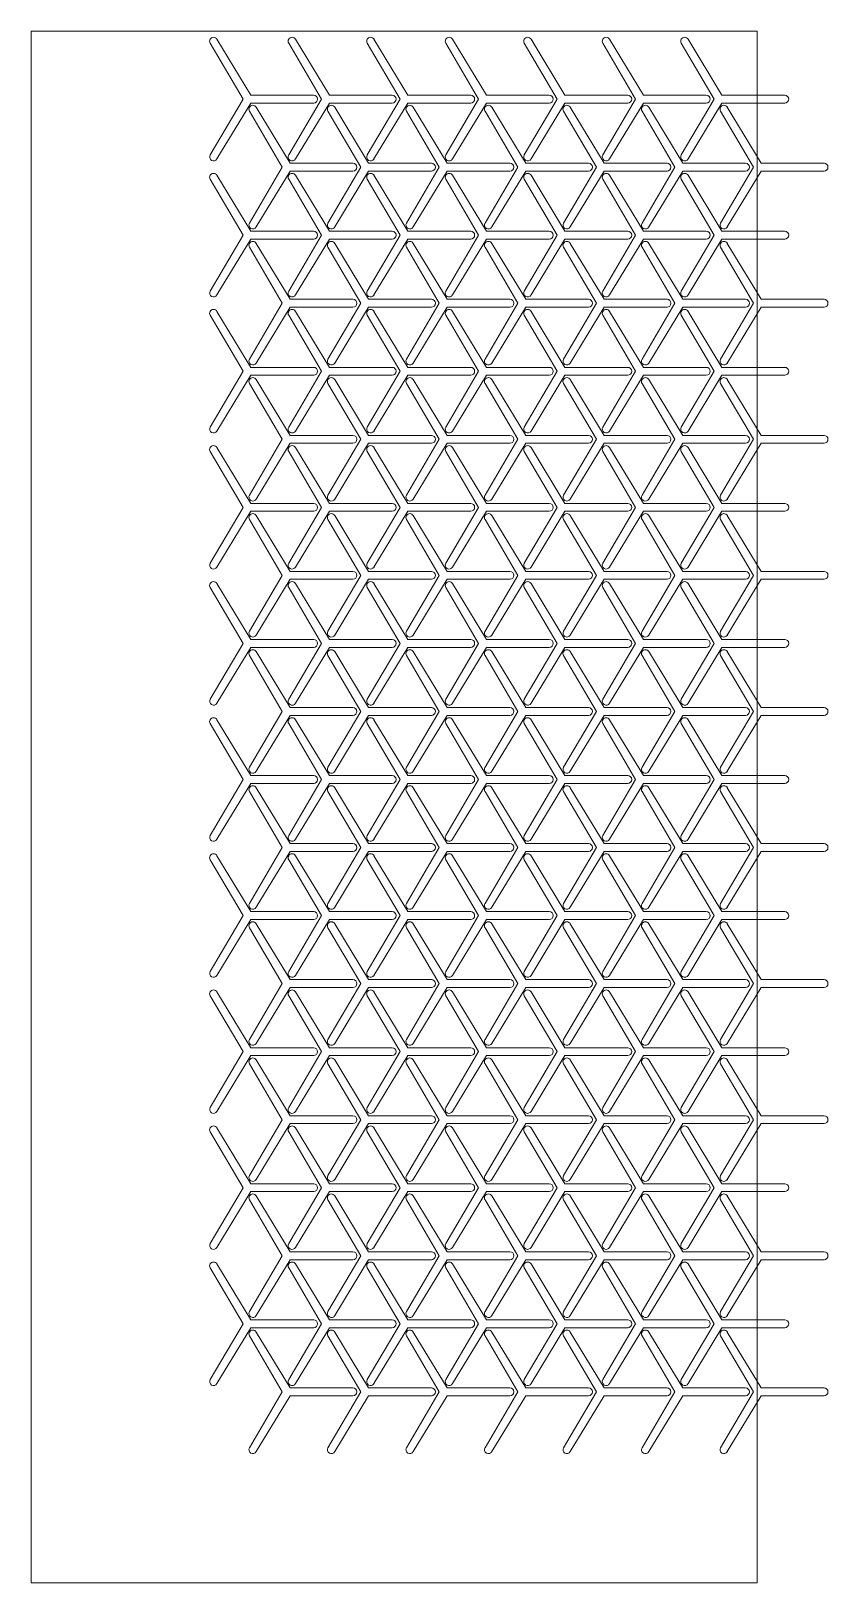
# Model space of a CAD drawing. Header units: metres. Extents: x -10 to 92, y -10 to 188.
import ezdxf

# ---------------------------------------------------------------- set-up
doc = ezdxf.new("R2010")
doc.units = ezdxf.units.M
doc.layers.add('TOP', color=1, linetype='Continuous', lineweight=0)

msp = doc.modelspace()

# ---------------------------------------------------------------- linework, layer by layer
at = {"layer": 'TOP'}
for p, q in [((12.82, 185.99), (17, 178.87)), ((18, 179.37), (13.68, 186.49)), ((22.82, 185.99), (27, 178.87)), ((28, 179.37), (23.68, 186.49)), ((32.82, 185.99), (37, 178.87)), ((38, 179.37), (33.68, 186.49)), ((42.82, 185.99), (47, 178.87)), ((48, 179.37), (43.68, 186.49)), ((52.82, 185.99), (57, 178.87)), ((58, 179.37), (53.68, 186.49)), ((62.82, 185.99), (67, 178.87)), ((68, 179.37), (63.68, 186.49)), ((72.82, 185.99), (77, 178.87)), ((78, 179.37), (73.68, 186.49)), ((17, 178.87), (12.82, 171.76)), ((13.68, 171.26), (18, 178.37)), ((26, 179.37), (18, 179.37)), ((18, 178.37), (26, 178.37)), ((23, 170.71), (18.68, 177.83)), ((27, 178.87), (22.82, 171.76)), ((23.68, 171.26), (28, 178.37)), ((36, 179.37), (28, 179.37)), ((28, 178.37), (36, 178.37)), ((33, 170.71), (28.68, 177.83)), ((37, 178.87), (32.82, 171.76)), ((33.68, 171.26), (38, 178.37)), ((46, 179.37), (38, 179.37)), ((38, 178.37), (46, 178.37)), ((43, 170.71), (38.68, 177.83)), ((47, 178.87), (42.82, 171.76)), ((43.68, 171.26), (48, 178.37)), ((56, 179.37), (48, 179.37)), ((48, 178.37), (56, 178.37)), ((53, 170.71), (48.68, 177.83)), ((57, 178.87), (52.82, 171.76)), ((53.68, 171.26), (58, 178.37)), ((66, 179.37), (58, 179.37)), ((58, 178.37), (66, 178.37)), ((63, 170.71), (58.68, 177.83)), ((67, 178.87), (62.82, 171.76)), ((63.68, 171.26), (68, 178.37)), ((76, 179.37), (68, 179.37)), ((68, 178.37), (76, 178.37)), ((73, 170.71), (68.68, 177.83)), ((77, 178.87), (72.82, 171.76)), ((73.68, 171.26), (78, 178.37)), ((86, 179.37), (78, 179.37)), ((78, 178.37), (86, 178.37)), ((83, 170.71), (78.68, 177.83)), ((17.82, 177.33), (22, 170.21)), ((27.82, 177.33), (32, 170.21)), ((37.82, 177.33), (42, 170.21)), ((47.82, 177.33), (52, 170.21)), ((57.82, 177.33), (62, 170.21)), ((67.82, 177.33), (72, 170.21)), ((77.82, 177.33), (82, 170.21)), ((22, 170.21), (17.82, 163.1)), ((31, 170.71), (23, 170.71)), ((32, 170.21), (27.82, 163.1)), ((41, 170.71), (33, 170.71)), ((42, 170.21), (37.82, 163.1)), ((51, 170.71), (43, 170.71)), ((52, 170.21), (47.82, 163.1)), ((61, 170.71), (53, 170.71)), ((62, 170.21), (57.82, 163.1)), ((71, 170.71), (63, 170.71)), ((72, 170.21), (67.82, 163.1)), ((81, 170.71), (73, 170.71)), ((82, 170.21), (77.82, 163.1)), ((91, 170.71), (83, 170.71)), ((12.82, 168.67), (17, 161.55)), ((18, 162.05), (13.68, 169.17)), ((18.68, 162.6), (23, 169.71)), ((22.82, 168.67), (27, 161.55)), ((23, 169.71), (31, 169.71)), ((28, 162.05), (23.68, 169.17)), ((28.68, 162.6), (33, 169.71)), ((32.82, 168.67), (37, 161.55)), ((33, 169.71), (41, 169.71)), ((38, 162.05), (33.68, 169.17)), ((38.68, 162.6), (43, 169.71)), ((42.82, 168.67), (47, 161.55)), ((43, 169.71), (51, 169.71)), ((48, 162.05), (43.68, 169.17)), ((48.68, 162.6), (53, 169.71)), ((52.82, 168.67), (57, 161.55)), ((53, 169.71), (61, 169.71)), ((58, 162.05), (53.68, 169.17)), ((58.68, 162.6), (63, 169.71)), ((62.82, 168.67), (67, 161.55)), ((63, 169.71), (71, 169.71)), ((68, 162.05), (63.68, 169.17)), ((68.68, 162.6), (73, 169.71)), ((72.82, 168.67), (77, 161.55)), ((73, 169.71), (81, 169.71)), ((78, 162.05), (73.68, 169.17)), ((78.68, 162.6), (83, 169.71)), ((83, 169.71), (91, 169.71)), ((26, 162.05), (18, 162.05)), ((36, 162.05), (28, 162.05)), ((46, 162.05), (38, 162.05)), ((56, 162.05), (48, 162.05)), ((66, 162.05), (58, 162.05)), ((76, 162.05), (68, 162.05)), ((86, 162.05), (78, 162.05)), ((17, 161.55), (12.82, 154.44)), ((13.68, 153.94), (18, 161.05)), ((17.82, 160.01), (22, 152.89)), ((18, 161.05), (26, 161.05)), ((23, 153.39), (18.68, 160.51)), ((27, 161.55), (22.82, 154.44)), ((23.68, 153.94), (28, 161.05)), ((27.82, 160.01), (32, 152.89)), ((28, 161.05), (36, 161.05)), ((33, 153.39), (28.68, 160.51)), ((37, 161.55), (32.82, 154.44)), ((33.68, 153.94), (38, 161.05)), ((37.82, 160.01), (42, 152.89)), ((38, 161.05), (46, 161.05)), ((43, 153.39), (38.68, 160.51)), ((47, 161.55), (42.82, 154.44)), ((43.68, 153.94), (48, 161.05)), ((47.82, 160.01), (52, 152.89)), ((48, 161.05), (56, 161.05)), ((53, 153.39), (48.68, 160.51)), ((57, 161.55), (52.82, 154.44)), ((53.68, 153.94), (58, 161.05)), ((57.82, 160.01), (62, 152.89)), ((58, 161.05), (66, 161.05)), ((63, 153.39), (58.68, 160.51)), ((67, 161.55), (62.82, 154.44)), ((63.68, 153.94), (68, 161.05)), ((67.82, 160.01), (72, 152.89)), ((68, 161.05), (76, 161.05)), ((73, 153.39), (68.68, 160.51)), ((77, 161.55), (72.82, 154.44)), ((73.68, 153.94), (78, 161.05)), ((77.82, 160.01), (82, 152.89)), ((78, 161.05), (86, 161.05)), ((83, 153.39), (78.68, 160.51)), ((22, 152.89), (17.82, 145.78)), ((18.68, 145.28), (23, 152.39)), ((31, 153.39), (23, 153.39)), ((23, 152.39), (31, 152.39)), ((32, 152.89), (27.82, 145.78)), ((28.68, 145.28), (33, 152.39)), ((41, 153.39), (33, 153.39)), ((33, 152.39), (41, 152.39)), ((42, 152.89), (37.82, 145.78)), ((38.68, 145.28), (43, 152.39)), ((51, 153.39), (43, 153.39)), ((43, 152.39), (51, 152.39)), ((52, 152.89), (47.82, 145.78)), ((48.68, 145.28), (53, 152.39)), ((61, 153.39), (53, 153.39)), ((53, 152.39), (61, 152.39)), ((62, 152.89), (57.82, 145.78)), ((58.68, 145.28), (63, 152.39)), ((71, 153.39), (63, 153.39)), ((63, 152.39), (71, 152.39)), ((72, 152.89), (67.82, 145.78)), ((68.68, 145.28), (73, 152.39)), ((81, 153.39), (73, 153.39)), ((73, 152.39), (81, 152.39)), ((82, 152.89), (77.82, 145.78)), ((78.68, 145.28), (83, 152.39)), ((91, 153.39), (83, 153.39)), ((83, 152.39), (91, 152.39)), ((12.82, 151.35), (17, 144.23)), ((18, 144.73), (13.68, 151.85)), ((22.82, 151.35), (27, 144.23)), ((28, 144.73), (23.68, 151.85)), ((32.82, 151.35), (37, 144.23)), ((38, 144.73), (33.68, 151.85)), ((42.82, 151.35), (47, 144.23)), ((48, 144.73), (43.68, 151.85)), ((52.82, 151.35), (57, 144.23)), ((58, 144.73), (53.68, 151.85)), ((62.82, 151.35), (67, 144.23)), ((68, 144.73), (63.68, 151.85)), ((72.82, 151.35), (77, 144.23)), ((78, 144.73), (73.68, 151.85)), ((17, 144.23), (12.82, 137.12)), ((26, 144.73), (18, 144.73)), ((27, 144.23), (22.82, 137.12)), ((36, 144.73), (28, 144.73)), ((37, 144.23), (32.82, 137.12)), ((46, 144.73), (38, 144.73)), ((47, 144.23), (42.82, 137.12)), ((56, 144.73), (48, 144.73)), ((57, 144.23), (52.82, 137.12)), ((66, 144.73), (58, 144.73)), ((67, 144.23), (62.82, 137.12)), ((76, 144.73), (68, 144.73)), ((77, 144.23), (72.82, 137.12)), ((86, 144.73), (78, 144.73)), ((13.68, 136.62), (18, 143.73)), ((17.82, 142.68), (22, 135.57)), ((18, 143.73), (26, 143.73)), ((23, 136.07), (18.68, 143.18)), ((23.68, 136.62), (28, 143.73)), ((27.82, 142.68), (32, 135.57)), ((28, 143.73), (36, 143.73)), ((33, 136.07), (28.68, 143.18)), ((33.68, 136.62), (38, 143.73)), ((37.82, 142.68), (42, 135.57)), ((38, 143.73), (46, 143.73)), ((43, 136.07), (38.68, 143.18)), ((43.68, 136.62), (48, 143.73)), ((47.82, 142.68), (52, 135.57)), ((48, 143.73), (56, 143.73)), ((53, 136.07), (48.68, 143.18)), ((53.68, 136.62), (58, 143.73)), ((57.82, 142.68), (62, 135.57)), ((58, 143.73), (66, 143.73)), ((63, 136.07), (58.68, 143.18)), ((63.68, 136.62), (68, 143.73)), ((67.82, 142.68), (72, 135.57)), ((68, 143.73), (76, 143.73)), ((73, 136.07), (68.68, 143.18)), ((73.68, 136.62), (78, 143.73)), ((77.82, 142.68), (82, 135.57)), ((78, 143.73), (86, 143.73)), ((83, 136.07), (78.68, 143.18)), ((18, 127.41), (13.68, 134.52)), ((22, 135.57), (17.82, 128.46)), ((18.68, 127.96), (23, 135.07)), ((31, 136.07), (23, 136.07)), ((23, 135.07), (31, 135.07)), ((28, 127.41), (23.68, 134.52)), ((32, 135.57), (27.82, 128.46)), ((28.68, 127.96), (33, 135.07)), ((41, 136.07), (33, 136.07)), ((33, 135.07), (41, 135.07)), ((38, 127.41), (33.68, 134.52)), ((42, 135.57), (37.82, 128.46)), ((38.68, 127.96), (43, 135.07)), ((51, 136.07), (43, 136.07)), ((43, 135.07), (51, 135.07)), ((48, 127.41), (43.68, 134.52)), ((52, 135.57), (47.82, 128.46)), ((48.68, 127.96), (53, 135.07)), ((61, 136.07), (53, 136.07)), ((53, 135.07), (61, 135.07)), ((58, 127.41), (53.68, 134.52)), ((62, 135.57), (57.82, 128.46)), ((58.68, 127.96), (63, 135.07)), ((71, 136.07), (63, 136.07)), ((63, 135.07), (71, 135.07)), ((68, 127.41), (63.68, 134.52)), ((72, 135.57), (67.82, 128.46)), ((68.68, 127.96), (73, 135.07)), ((81, 136.07), (73, 136.07)), ((73, 135.07), (81, 135.07)), ((78, 127.41), (73.68, 134.52)), ((82, 135.57), (77.82, 128.46)), ((78.68, 127.96), (83, 135.07)), ((91, 136.07), (83, 136.07)), ((83, 135.07), (91, 135.07)), ((12.82, 134.02), (17, 126.91)), ((22.82, 134.02), (27, 126.91)), ((32.82, 134.02), (37, 126.91)), ((42.82, 134.02), (47, 126.91)), ((52.82, 134.02), (57, 126.91)), ((62.82, 134.02), (67, 126.91)), ((72.82, 134.02), (77, 126.91)), ((17, 126.91), (12.82, 119.8)), ((26, 127.41), (18, 127.41)), ((27, 126.91), (22.82, 119.8)), ((36, 127.41), (28, 127.41)), ((37, 126.91), (32.82, 119.8)), ((46, 127.41), (38, 127.41)), ((47, 126.91), (42.82, 119.8)), ((56, 127.41), (48, 127.41)), ((57, 126.91), (52.82, 119.8)), ((66, 127.41), (58, 127.41)), ((67, 126.91), (62.82, 119.8)), ((76, 127.41), (68, 127.41)), ((77, 126.91), (72.82, 119.8)), ((86, 127.41), (78, 127.41)), ((13.68, 119.3), (18, 126.41)), ((17.82, 125.36), (22, 118.25)), ((18, 126.41), (26, 126.41)), ((23, 118.75), (18.68, 125.86)), ((23.68, 119.3), (28, 126.41)), ((27.82, 125.36), (32, 118.25)), ((28, 126.41), (36, 126.41)), ((33, 118.75), (28.68, 125.86)), ((33.68, 119.3), (38, 126.41)), ((37.82, 125.36), (42, 118.25)), ((38, 126.41), (46, 126.41)), ((43, 118.75), (38.68, 125.86)), ((43.68, 119.3), (48, 126.41)), ((47.82, 125.36), (52, 118.25)), ((48, 126.41), (56, 126.41)), ((53, 118.75), (48.68, 125.86)), ((53.68, 119.3), (58, 126.41)), ((57.82, 125.36), (62, 118.25)), ((58, 126.41), (66, 126.41)), ((63, 118.75), (58.68, 125.86)), ((63.68, 119.3), (68, 126.41)), ((67.82, 125.36), (72, 118.25)), ((68, 126.41), (76, 126.41)), ((73, 118.75), (68.68, 125.86)), ((73.68, 119.3), (78, 126.41)), ((77.82, 125.36), (82, 118.25)), ((78, 126.41), (86, 126.41)), ((83, 118.75), (78.68, 125.86)), ((31, 118.75), (23, 118.75)), ((41, 118.75), (33, 118.75)), ((51, 118.75), (43, 118.75)), ((61, 118.75), (53, 118.75)), ((71, 118.75), (63, 118.75)), ((81, 118.75), (73, 118.75)), ((91, 118.75), (83, 118.75)), ((12.82, 116.7), (17, 109.59)), ((18, 110.09), (13.68, 117.2)), ((22, 118.25), (17.82, 111.14)), ((18.68, 110.64), (23, 117.75)), ((22.82, 116.7), (27, 109.59)), ((23, 117.75), (31, 117.75)), ((28, 110.09), (23.68, 117.2)), ((32, 118.25), (27.82, 111.14)), ((28.68, 110.64), (33, 117.75)), ((32.82, 116.7), (37, 109.59)), ((33, 117.75), (41, 117.75)), ((38, 110.09), (33.68, 117.2)), ((42, 118.25), (37.82, 111.14)), ((38.68, 110.64), (43, 117.75)), ((42.82, 116.7), (47, 109.59)), ((43, 117.75), (51, 117.75)), ((48, 110.09), (43.68, 117.2)), ((52, 118.25), (47.82, 111.14)), ((48.68, 110.64), (53, 117.75)), ((52.82, 116.7), (57, 109.59)), ((53, 117.75), (61, 117.75)), ((58, 110.09), (53.68, 117.2)), ((62, 118.25), (57.82, 111.14)), ((58.68, 110.64), (63, 117.75)), ((62.82, 116.7), (67, 109.59)), ((63, 117.75), (71, 117.75)), ((68, 110.09), (63.68, 117.2)), ((72, 118.25), (67.82, 111.14)), ((68.68, 110.64), (73, 117.75)), ((72.82, 116.7), (77, 109.59)), ((73, 117.75), (81, 117.75)), ((78, 110.09), (73.68, 117.2)), ((82, 118.25), (77.82, 111.14)), ((78.68, 110.64), (83, 117.75)), ((83, 117.75), (91, 117.75)), ((17, 109.59), (12.82, 102.48)), ((13.68, 101.98), (18, 109.09)), ((26, 110.09), (18, 110.09)), ((18, 109.09), (26, 109.09)), ((27, 109.59), (22.82, 102.48)), ((23.68, 101.98), (28, 109.09)), ((36, 110.09), (28, 110.09)), ((28, 109.09), (36, 109.09)), ((37, 109.59), (32.82, 102.48)), ((33.68, 101.98), (38, 109.09)), ((46, 110.09), (38, 110.09)), ((38, 109.09), (46, 109.09)), ((47, 109.59), (42.82, 102.48)), ((43.68, 101.98), (48, 109.09)), ((56, 110.09), (48, 110.09)), ((48, 109.09), (56, 109.09)), ((57, 109.59), (52.82, 102.48)), ((53.68, 101.98), (58, 109.09)), ((66, 110.09), (58, 110.09)), ((58, 109.09), (66, 109.09)), ((67, 109.59), (62.82, 102.48)), ((63.68, 101.98), (68, 109.09)), ((76, 110.09), (68, 110.09)), ((68, 109.09), (76, 109.09)), ((77, 109.59), (72.82, 102.48)), ((73.68, 101.98), (78, 109.09)), ((86, 110.09), (78, 110.09)), ((78, 109.09), (86, 109.09)), ((17.82, 108.04), (22, 100.93)), ((23, 101.43), (18.68, 108.54)), ((27.82, 108.04), (32, 100.93)), ((33, 101.43), (28.68, 108.54)), ((37.82, 108.04), (42, 100.93)), ((43, 101.43), (38.68, 108.54)), ((47.82, 108.04), (52, 100.93)), ((53, 101.43), (48.68, 108.54)), ((57.82, 108.04), (62, 100.93)), ((63, 101.43), (58.68, 108.54)), ((67.82, 108.04), (72, 100.93)), ((73, 101.43), (68.68, 108.54)), ((77.82, 108.04), (82, 100.93)), ((83, 101.43), (78.68, 108.54)), ((22, 100.93), (17.82, 93.82)), ((31, 101.43), (23, 101.43)), ((32, 100.93), (27.82, 93.82)), ((41, 101.43), (33, 101.43)), ((42, 100.93), (37.82, 93.82)), ((51, 101.43), (43, 101.43)), ((52, 100.93), (47.82, 93.82)), ((61, 101.43), (53, 101.43)), ((62, 100.93), (57.82, 93.82)), ((71, 101.43), (63, 101.43)), ((72, 100.93), (67.82, 93.82)), ((81, 101.43), (73, 101.43)), ((82, 100.93), (77.82, 93.82)), ((91, 101.43), (83, 101.43)), ((12.82, 99.38), (17, 92.27)), ((18, 92.77), (13.68, 99.88)), ((18.68, 93.32), (23, 100.43)), ((22.82, 99.38), (27, 92.27)), ((23, 100.43), (31, 100.43)), ((28, 92.77), (23.68, 99.88)), ((28.68, 93.32), (33, 100.43)), ((32.82, 99.38), (37, 92.27)), ((33, 100.43), (41, 100.43)), ((38, 92.77), (33.68, 99.88)), ((38.68, 93.32), (43, 100.43)), ((42.82, 99.38), (47, 92.27)), ((43, 100.43), (51, 100.43)), ((48, 92.77), (43.68, 99.88)), ((48.68, 93.32), (53, 100.43)), ((52.82, 99.38), (57, 92.27)), ((53, 100.43), (61, 100.43)), ((58, 92.77), (53.68, 99.88)), ((58.68, 93.32), (63, 100.43)), ((62.82, 99.38), (67, 92.27)), ((63, 100.43), (71, 100.43)), ((68, 92.77), (63.68, 99.88)), ((68.68, 93.32), (73, 100.43)), ((72.82, 99.38), (77, 92.27)), ((73, 100.43), (81, 100.43)), ((78, 92.77), (73.68, 99.88)), ((78.68, 93.32), (83, 100.43)), ((83, 100.43), (91, 100.43)), ((17, 92.27), (12.82, 85.16)), ((13.68, 84.66), (18, 91.77)), ((26, 92.77), (18, 92.77)), ((18, 91.77), (26, 91.77)), ((23, 84.11), (18.68, 91.22)), ((27, 92.27), (22.82, 85.16)), ((23.68, 84.66), (28, 91.77)), ((36, 92.77), (28, 92.77)), ((28, 91.77), (36, 91.77)), ((33, 84.11), (28.68, 91.22)), ((37, 92.27), (32.82, 85.16)), ((33.68, 84.66), (38, 91.77)), ((46, 92.77), (38, 92.77)), ((38, 91.77), (46, 91.77)), ((43, 84.11), (38.68, 91.22)), ((47, 92.27), (42.82, 85.16)), ((43.68, 84.66), (48, 91.77)), ((56, 92.77), (48, 92.77)), ((48, 91.77), (56, 91.77)), ((53, 84.11), (48.68, 91.22)), ((57, 92.27), (52.82, 85.16)), ((53.68, 84.66), (58, 91.77)), ((66, 92.77), (58, 92.77)), ((58, 91.77), (66, 91.77)), ((63, 84.11), (58.68, 91.22)), ((67, 92.27), (62.82, 85.16)), ((63.68, 84.66), (68, 91.77)), ((76, 92.77), (68, 92.77)), ((68, 91.77), (76, 91.77)), ((73, 84.11), (68.68, 91.22)), ((77, 92.27), (72.82, 85.16)), ((73.68, 84.66), (78, 91.77)), ((86, 92.77), (78, 92.77)), ((78, 91.77), (86, 91.77)), ((83, 84.11), (78.68, 91.22)), ((17.82, 90.72), (22, 83.61)), ((27.82, 90.72), (32, 83.61)), ((37.82, 90.72), (42, 83.61)), ((47.82, 90.72), (52, 83.61)), ((57.82, 90.72), (62, 83.61)), ((67.82, 90.72), (72, 83.61)), ((77.82, 90.72), (82, 83.61)), ((22, 83.61), (17.82, 76.5)), ((18.68, 76), (23, 83.11)), ((31, 84.11), (23, 84.11)), ((23, 83.11), (31, 83.11)), ((32, 83.61), (27.82, 76.5)), ((28.68, 76), (33, 83.11)), ((41, 84.11), (33, 84.11)), ((33, 83.11), (41, 83.11)), ((42, 83.61), (37.82, 76.5)), ((38.68, 76), (43, 83.11)), ((51, 84.11), (43, 84.11)), ((43, 83.11), (51, 83.11)), ((52, 83.61), (47.82, 76.5)), ((48.68, 76), (53, 83.11)), ((61, 84.11), (53, 84.11)), ((53, 83.11), (61, 83.11)), ((62, 83.61), (57.82, 76.5)), ((58.68, 76), (63, 83.11)), ((71, 84.11), (63, 84.11)), ((63, 83.11), (71, 83.11)), ((72, 83.61), (67.82, 76.5)), ((68.68, 76), (73, 83.11)), ((81, 84.11), (73, 84.11)), ((73, 83.11), (81, 83.11)), ((82, 83.61), (77.82, 76.5)), ((78.68, 76), (83, 83.11)), ((91, 84.11), (83, 84.11)), ((83, 83.11), (91, 83.11)), ((12.82, 82.06), (17, 74.95)), ((18, 75.45), (13.68, 82.56)), ((22.82, 82.06), (27, 74.95)), ((28, 75.45), (23.68, 82.56)), ((32.82, 82.06), (37, 74.95)), ((38, 75.45), (33.68, 82.56)), ((42.82, 82.06), (47, 74.95)), ((48, 75.45), (43.68, 82.56)), ((52.82, 82.06), (57, 74.95)), ((58, 75.45), (53.68, 82.56)), ((62.82, 82.06), (67, 74.95)), ((68, 75.45), (63.68, 82.56)), ((72.82, 82.06), (77, 74.95)), ((78, 75.45), (73.68, 82.56)), ((26, 75.45), (18, 75.45)), ((36, 75.45), (28, 75.45)), ((46, 75.45), (38, 75.45)), ((56, 75.45), (48, 75.45)), ((66, 75.45), (58, 75.45)), ((76, 75.45), (68, 75.45)), ((86, 75.45), (78, 75.45)), ((17, 74.95), (12.82, 67.84)), ((13.68, 67.34), (18, 74.45)), ((17.82, 73.4), (22, 66.29)), ((18, 74.45), (26, 74.45)), ((23, 66.79), (18.68, 73.9)), ((27, 74.95), (22.82, 67.84)), ((23.68, 67.34), (28, 74.45)), ((27.82, 73.4), (32, 66.29)), ((28, 74.45), (36, 74.45)), ((33, 66.79), (28.68, 73.9)), ((37, 74.95), (32.82, 67.84)), ((33.68, 67.34), (38, 74.45)), ((37.82, 73.4), (42, 66.29)), ((38, 74.45), (46, 74.45)), ((43, 66.79), (38.68, 73.9)), ((47, 74.95), (42.82, 67.84)), ((43.68, 67.34), (48, 74.45)), ((47.82, 73.4), (52, 66.29)), ((48, 74.45), (56, 74.45)), ((53, 66.79), (48.68, 73.9)), ((57, 74.95), (52.82, 67.84)), ((53.68, 67.34), (58, 74.45)), ((57.82, 73.4), (62, 66.29)), ((58, 74.45), (66, 74.45)), ((63, 66.79), (58.68, 73.9)), ((67, 74.95), (62.82, 67.84)), ((63.68, 67.34), (68, 74.45)), ((67.82, 73.4), (72, 66.29)), ((68, 74.45), (76, 74.45)), ((73, 66.79), (68.68, 73.9)), ((77, 74.95), (72.82, 67.84)), ((73.68, 67.34), (78, 74.45)), ((77.82, 73.4), (82, 66.29)), ((78, 74.45), (86, 74.45)), ((83, 66.79), (78.68, 73.9)), ((18, 58.13), (13.68, 65.24)), ((22, 66.29), (17.82, 59.18)), ((18.68, 58.68), (23, 65.79)), ((31, 66.79), (23, 66.79)), ((23, 65.79), (31, 65.79)), ((28, 58.13), (23.68, 65.24)), ((32, 66.29), (27.82, 59.18)), ((28.68, 58.68), (33, 65.79)), ((41, 66.79), (33, 66.79)), ((33, 65.79), (41, 65.79)), ((38, 58.13), (33.68, 65.24)), ((42, 66.29), (37.82, 59.18)), ((38.68, 58.68), (43, 65.79)), ((51, 66.79), (43, 66.79)), ((43, 65.79), (51, 65.79)), ((48, 58.13), (43.68, 65.24)), ((52, 66.29), (47.82, 59.18)), ((48.68, 58.68), (53, 65.79)), ((61, 66.79), (53, 66.79)), ((53, 65.79), (61, 65.79)), ((58, 58.13), (53.68, 65.24)), ((62, 66.29), (57.82, 59.18)), ((58.68, 58.68), (63, 65.79)), ((71, 66.79), (63, 66.79)), ((63, 65.79), (71, 65.79)), ((68, 58.13), (63.68, 65.24)), ((72, 66.29), (67.82, 59.18)), ((68.68, 58.68), (73, 65.79)), ((81, 66.79), (73, 66.79)), ((73, 65.79), (81, 65.79)), ((78, 58.13), (73.68, 65.24)), ((82, 66.29), (77.82, 59.18)), ((78.68, 58.68), (83, 65.79)), ((91, 66.79), (83, 66.79)), ((83, 65.79), (91, 65.79)), ((12.82, 64.74), (17, 57.63)), ((22.82, 64.74), (27, 57.63)), ((32.82, 64.74), (37, 57.63)), ((42.82, 64.74), (47, 57.63)), ((52.82, 64.74), (57, 57.63)), ((62.82, 64.74), (67, 57.63)), ((72.82, 64.74), (77, 57.63)), ((17, 57.63), (12.82, 50.52)), ((26, 58.13), (18, 58.13)), ((27, 57.63), (22.82, 50.52)), ((36, 58.13), (28, 58.13)), ((37, 57.63), (32.82, 50.52)), ((46, 58.13), (38, 58.13)), ((47, 57.63), (42.82, 50.52)), ((56, 58.13), (48, 58.13)), ((57, 57.63), (52.82, 50.52)), ((66, 58.13), (58, 58.13)), ((67, 57.63), (62.82, 50.52)), ((76, 58.13), (68, 58.13)), ((77, 57.63), (72.82, 50.52)), ((86, 58.13), (78, 58.13)), ((13.68, 50.02), (18, 57.13)), ((17.82, 56.08), (22, 48.97)), ((18, 57.13), (26, 57.13)), ((23, 49.47), (18.68, 56.58)), ((23.68, 50.02), (28, 57.13)), ((27.82, 56.08), (32, 48.97)), ((28, 57.13), (36, 57.13)), ((33, 49.47), (28.68, 56.58)), ((33.68, 50.02), (38, 57.13)), ((37.82, 56.08), (42, 48.97)), ((38, 57.13), (46, 57.13)), ((43, 49.47), (38.68, 56.58)), ((43.68, 50.02), (48, 57.13)), ((47.82, 56.08), (52, 48.97)), ((48, 57.13), (56, 57.13)), ((53, 49.47), (48.68, 56.58)), ((53.68, 50.02), (58, 57.13)), ((57.82, 56.08), (62, 48.97)), ((58, 57.13), (66, 57.13)), ((63, 49.47), (58.68, 56.58)), ((63.68, 50.02), (68, 57.13)), ((67.82, 56.08), (72, 48.97)), ((68, 57.13), (76, 57.13)), ((73, 49.47), (68.68, 56.58)), ((73.68, 50.02), (78, 57.13)), ((77.82, 56.08), (82, 48.97)), ((78, 57.13), (86, 57.13)), ((83, 49.47), (78.68, 56.58)), ((31, 49.47), (23, 49.47)), ((41, 49.47), (33, 49.47)), ((51, 49.47), (43, 49.47)), ((61, 49.47), (53, 49.47)), ((71, 49.47), (63, 49.47)), ((81, 49.47), (73, 49.47)), ((91, 49.47), (83, 49.47)), ((12.82, 47.42), (17, 40.31)), ((18, 40.81), (13.68, 47.92)), ((22, 48.97), (17.82, 41.86)), ((18.68, 41.36), (23, 48.47)), ((22.82, 47.42), (27, 40.31)), ((23, 48.47), (31, 48.47)), ((28, 40.81), (23.68, 47.92)), ((32, 48.97), (27.82, 41.86)), ((28.68, 41.36), (33, 48.47)), ((32.82, 47.42), (37, 40.31)), ((33, 48.47), (41, 48.47)), ((38, 40.81), (33.68, 47.92)), ((42, 48.97), (37.82, 41.86)), ((38.68, 41.36), (43, 48.47)), ((42.82, 47.42), (47, 40.31)), ((43, 48.47), (51, 48.47)), ((48, 40.81), (43.68, 47.92)), ((52, 48.97), (47.82, 41.86)), ((48.68, 41.36), (53, 48.47)), ((52.82, 47.42), (57, 40.31)), ((53, 48.47), (61, 48.47)), ((58, 40.81), (53.68, 47.92)), ((62, 48.97), (57.82, 41.86)), ((58.68, 41.36), (63, 48.47)), ((62.82, 47.42), (67, 40.31)), ((63, 48.47), (71, 48.47)), ((68, 40.81), (63.68, 47.92)), ((72, 48.97), (67.82, 41.86)), ((68.68, 41.36), (73, 48.47)), ((72.82, 47.42), (77, 40.31)), ((73, 48.47), (81, 48.47)), ((78, 40.81), (73.68, 47.92)), ((82, 48.97), (77.82, 41.86)), ((78.68, 41.36), (83, 48.47)), ((83, 48.47), (91, 48.47)), ((17, 40.31), (12.82, 33.2)), ((13.68, 32.7), (18, 39.81)), ((26, 40.81), (18, 40.81)), ((18, 39.81), (26, 39.81)), ((27, 40.31), (22.82, 33.2)), ((23.68, 32.7), (28, 39.81)), ((36, 40.81), (28, 40.81)), ((28, 39.81), (36, 39.81)), ((37, 40.31), (32.82, 33.2)), ((33.68, 32.7), (38, 39.81)), ((46, 40.81), (38, 40.81)), ((38, 39.81), (46, 39.81)), ((47, 40.31), (42.82, 33.2)), ((43.68, 32.7), (48, 39.81)), ((56, 40.81), (48, 40.81)), ((48, 39.81), (56, 39.81)), ((57, 40.31), (52.82, 33.2)), ((53.68, 32.7), (58, 39.81)), ((66, 40.81), (58, 40.81)), ((58, 39.81), (66, 39.81)), ((67, 40.31), (62.82, 33.2)), ((63.68, 32.7), (68, 39.81)), ((76, 40.81), (68, 40.81)), ((68, 39.81), (76, 39.81)), ((77, 40.31), (72.82, 33.2)), ((73.68, 32.7), (78, 39.81)), ((86, 40.81), (78, 40.81)), ((78, 39.81), (86, 39.81)), ((17.82, 38.76), (22, 31.65)), ((23, 32.15), (18.68, 39.26)), ((27.82, 38.76), (32, 31.65)), ((33, 32.15), (28.68, 39.26)), ((37.82, 38.76), (42, 31.65)), ((43, 32.15), (38.68, 39.26)), ((47.82, 38.76), (52, 31.65)), ((53, 32.15), (48.68, 39.26)), ((57.82, 38.76), (62, 31.65)), ((63, 32.15), (58.68, 39.26)), ((67.82, 38.76), (72, 31.65)), ((73, 32.15), (68.68, 39.26)), ((77.82, 38.76), (82, 31.65)), ((83, 32.15), (78.68, 39.26)), ((22, 31.65), (17.82, 24.54)), ((31, 32.15), (23, 32.15)), ((32, 31.65), (27.82, 24.54)), ((41, 32.15), (33, 32.15)), ((42, 31.65), (37.82, 24.54)), ((51, 32.15), (43, 32.15)), ((52, 31.65), (47.82, 24.54)), ((61, 32.15), (53, 32.15)), ((62, 31.65), (57.82, 24.54)), ((71, 32.15), (63, 32.15)), ((72, 31.65), (67.82, 24.54)), ((81, 32.15), (73, 32.15)), ((82, 31.65), (77.82, 24.54)), ((91, 32.15), (83, 32.15)), ((12.82, 30.1), (17, 22.99)), ((18, 23.49), (13.68, 30.6)), ((18.68, 24.04), (23, 31.15)), ((22.82, 30.1), (27, 22.99)), ((23, 31.15), (31, 31.15)), ((28, 23.49), (23.68, 30.6)), ((28.68, 24.04), (33, 31.15)), ((32.82, 30.1), (37, 22.99)), ((33, 31.15), (41, 31.15)), ((38, 23.49), (33.68, 30.6)), ((38.68, 24.04), (43, 31.15)), ((42.82, 30.1), (47, 22.99)), ((43, 31.15), (51, 31.15)), ((48, 23.49), (43.68, 30.6)), ((48.68, 24.04), (53, 31.15)), ((52.82, 30.1), (57, 22.99)), ((53, 31.15), (61, 31.15)), ((58, 23.49), (53.68, 30.6)), ((58.68, 24.04), (63, 31.15)), ((62.82, 30.1), (67, 22.99)), ((63, 31.15), (71, 31.15)), ((68, 23.49), (63.68, 30.6)), ((68.68, 24.04), (73, 31.15)), ((72.82, 30.1), (77, 22.99)), ((73, 31.15), (81, 31.15)), ((78, 23.49), (73.68, 30.6)), ((78.68, 24.04), (83, 31.15)), ((83, 31.15), (91, 31.15)), ((17, 22.99), (12.82, 15.88)), ((13.68, 15.38), (18, 22.49)), ((26, 23.49), (18, 23.49)), ((18, 22.49), (26, 22.49)), ((23, 14.83), (18.68, 21.94)), ((27, 22.99), (22.82, 15.88)), ((23.68, 15.38), (28, 22.49)), ((36, 23.49), (28, 23.49)), ((28, 22.49), (36, 22.49)), ((33, 14.83), (28.68, 21.94)), ((37, 22.99), (32.82, 15.88)), ((33.68, 15.38), (38, 22.49)), ((46, 23.49), (38, 23.49)), ((38, 22.49), (46, 22.49)), ((43, 14.83), (38.68, 21.94)), ((47, 22.99), (42.82, 15.88)), ((43.68, 15.38), (48, 22.49)), ((56, 23.49), (48, 23.49)), ((48, 22.49), (56, 22.49)), ((53, 14.83), (48.68, 21.94)), ((57, 22.99), (52.82, 15.88)), ((53.68, 15.38), (58, 22.49)), ((66, 23.49), (58, 23.49)), ((58, 22.49), (66, 22.49)), ((63, 14.83), (58.68, 21.94)), ((67, 22.99), (62.82, 15.88)), ((63.68, 15.38), (68, 22.49)), ((76, 23.49), (68, 23.49)), ((68, 22.49), (76, 22.49)), ((73, 14.83), (68.68, 21.94)), ((77, 22.99), (72.82, 15.88)), ((73.68, 15.38), (78, 22.49)), ((86, 23.49), (78, 23.49)), ((78, 22.49), (86, 22.49)), ((83, 14.83), (78.68, 21.94)), ((17.82, 21.44), (22, 14.33)), ((27.82, 21.44), (32, 14.33)), ((37.82, 21.44), (42, 14.33)), ((47.82, 21.44), (52, 14.33)), ((57.82, 21.44), (62, 14.33)), ((67.82, 21.44), (72, 14.33)), ((77.82, 21.44), (82, 14.33)), ((22, 14.33), (17.82, 7.22)), ((18.68, 6.72), (23, 13.83)), ((31, 14.83), (23, 14.83)), ((23, 13.83), (31, 13.83)), ((32, 14.33), (27.82, 7.22)), ((28.68, 6.72), (33, 13.83)), ((41, 14.83), (33, 14.83)), ((33, 13.83), (41, 13.83)), ((42, 14.33), (37.82, 7.22)), ((38.68, 6.72), (43, 13.83)), ((51, 14.83), (43, 14.83)), ((43, 13.83), (51, 13.83)), ((52, 14.33), (47.82, 7.22)), ((48.68, 6.72), (53, 13.83)), ((61, 14.83), (53, 14.83)), ((53, 13.83), (61, 13.83)), ((62, 14.33), (57.82, 7.22)), ((58.68, 6.72), (63, 13.83)), ((71, 14.83), (63, 14.83)), ((63, 13.83), (71, 13.83)), ((72, 14.33), (67.82, 7.22)), ((68.68, 6.72), (73, 13.83)), ((81, 14.83), (73, 14.83)), ((73, 13.83), (81, 13.83)), ((82, 14.33), (77.82, 7.22)), ((78.68, 6.72), (83, 13.83)), ((91, 14.83), (83, 14.83)), ((83, 13.83), (91, 13.83))]:
    msp.add_line(p, q, dxfattribs=at)
msp.add_lwpolyline([(-10, -10), (-10, 187.54), (82.5, 187.54), (82.5, -10)], close=True, dxfattribs=at)
for centre, start, end in [((13.25, 186.24), 30, 210), ((23.25, 186.24), 30, 210), ((33.25, 186.24), 30, 210), ((43.25, 186.24), 30, 210), ((53.25, 186.24), 30, 210), ((63.25, 186.24), 30, 210), ((73.25, 186.24), 30, 210), ((18.25, 177.58), 30, 210), ((26, 178.87), -90, 90), ((28.25, 177.58), 30, 210), ((36, 178.87), -90, 90), ((38.25, 177.58), 30, 210), ((46, 178.87), -90, 90), ((48.25, 177.58), 30, 210), ((56, 178.87), -90, 90), ((58.25, 177.58), 30, 210), ((66, 178.87), -90, 90), ((68.25, 177.58), 30, 210), ((76, 178.87), -90, 90), ((78.25, 177.58), 30, 210), ((86, 178.87), -90, 90), ((13.25, 171.51), 150, 330), ((23.25, 171.51), 150, 330), ((31, 170.21), -90, 90), ((33.25, 171.51), 150, 330), ((41, 170.21), -90, 90), ((43.25, 171.51), 150, 330), ((51, 170.21), -90, 90), ((53.25, 171.51), 150, 330), ((61, 170.21), -90, 90), ((63.25, 171.51), 150, 330), ((71, 170.21), -90, 90), ((73.25, 171.51), 150, 330), ((81, 170.21), -90, 90), ((91, 170.21), -90, 90), ((13.25, 168.92), 30, 210), ((23.25, 168.92), 30, 210), ((33.25, 168.92), 30, 210), ((43.25, 168.92), 30, 210), ((53.25, 168.92), 30, 210), ((63.25, 168.92), 30, 210), ((73.25, 168.92), 30, 210), ((18.25, 162.85), 150, 330), ((26, 161.55), -90, 90), ((28.25, 162.85), 150, 330), ((36, 161.55), -90, 90), ((38.25, 162.85), 150, 330), ((46, 161.55), -90, 90), ((48.25, 162.85), 150, 330), ((56, 161.55), -90, 90), ((58.25, 162.85), 150, 330), ((66, 161.55), -90, 90), ((68.25, 162.85), 150, 330), ((76, 161.55), -90, 90), ((78.25, 162.85), 150, 330), ((86, 161.55), -90, 90), ((18.25, 160.26), 30, 210), ((28.25, 160.26), 30, 210), ((38.25, 160.26), 30, 210), ((48.25, 160.26), 30, 210), ((58.25, 160.26), 30, 210), ((68.25, 160.26), 30, 210), ((78.25, 160.26), 30, 210), ((13.25, 154.19), 150, 330), ((23.25, 154.19), 150, 330), ((33.25, 154.19), 150, 330), ((43.25, 154.19), 150, 330), ((53.25, 154.19), 150, 330), ((63.25, 154.19), 150, 330), ((73.25, 154.19), 150, 330), ((31, 152.89), -90, 90), ((41, 152.89), -90, 90), ((51, 152.89), -90, 90), ((61, 152.89), -90, 90), ((71, 152.89), -90, 90), ((81, 152.89), -90, 90), ((91, 152.89), -90, 90), ((13.25, 151.6), 30, 210), ((23.25, 151.6), 30, 210), ((33.25, 151.6), 30, 210), ((43.25, 151.6), 30, 210), ((53.25, 151.6), 30, 210), ((63.25, 151.6), 30, 210), ((73.25, 151.6), 30, 210), ((18.25, 145.53), 150, 330), ((26, 144.23), -90, 90), ((28.25, 145.53), 150, 330), ((36, 144.23), -90, 90), ((38.25, 145.53), 150, 330), ((46, 144.23), -90, 90), ((48.25, 145.53), 150, 330), ((56, 144.23), -90, 90), ((58.25, 145.53), 150, 330), ((66, 144.23), -90, 90), ((68.25, 145.53), 150, 330), ((76, 144.23), -90, 90), ((78.25, 145.53), 150, 330), ((86, 144.23), -90, 90), ((18.25, 142.93), 30, 210), ((28.25, 142.93), 30, 210), ((38.25, 142.93), 30, 210), ((48.25, 142.93), 30, 210), ((58.25, 142.93), 30, 210), ((68.25, 142.93), 30, 210), ((78.25, 142.93), 30, 210), ((13.25, 136.87), 150, 330), ((23.25, 136.87), 150, 330), ((33.25, 136.87), 150, 330), ((43.25, 136.87), 150, 330), ((53.25, 136.87), 150, 330), ((63.25, 136.87), 150, 330), ((73.25, 136.87), 150, 330), ((13.25, 134.27), 30, 210), ((23.25, 134.27), 30, 210), ((31, 135.57), -90, 90), ((33.25, 134.27), 30, 210), ((41, 135.57), -90, 90), ((43.25, 134.27), 30, 210), ((51, 135.57), -90, 90), ((53.25, 134.27), 30, 210), ((61, 135.57), -90, 90), ((63.25, 134.27), 30, 210), ((71, 135.57), -90, 90), ((73.25, 134.27), 30, 210), ((81, 135.57), -90, 90), ((91, 135.57), -90, 90), ((18.25, 128.21), 150, 330), ((28.25, 128.21), 150, 330), ((38.25, 128.21), 150, 330), ((48.25, 128.21), 150, 330), ((58.25, 128.21), 150, 330), ((68.25, 128.21), 150, 330), ((78.25, 128.21), 150, 330), ((26, 126.91), -90, 90), ((36, 126.91), -90, 90), ((46, 126.91), -90, 90), ((56, 126.91), -90, 90), ((66, 126.91), -90, 90), ((76, 126.91), -90, 90), ((86, 126.91), -90, 90), ((18.25, 125.61), 30, 210), ((28.25, 125.61), 30, 210), ((38.25, 125.61), 30, 210), ((48.25, 125.61), 30, 210), ((58.25, 125.61), 30, 210), ((68.25, 125.61), 30, 210), ((78.25, 125.61), 30, 210), ((13.25, 119.55), 150, 330), ((23.25, 119.55), 150, 330), ((31, 118.25), -90, 90), ((33.25, 119.55), 150, 330), ((41, 118.25), -90, 90), ((43.25, 119.55), 150, 330), ((51, 118.25), -90, 90), ((53.25, 119.55), 150, 330), ((61, 118.25), -90, 90), ((63.25, 119.55), 150, 330), ((71, 118.25), -90, 90), ((73.25, 119.55), 150, 330), ((81, 118.25), -90, 90), ((91, 118.25), -90, 90), ((13.25, 116.95), 30, 210), ((23.25, 116.95), 30, 210), ((33.25, 116.95), 30, 210), ((43.25, 116.95), 30, 210), ((53.25, 116.95), 30, 210), ((63.25, 116.95), 30, 210), ((73.25, 116.95), 30, 210), ((18.25, 110.89), 150, 330), ((28.25, 110.89), 150, 330), ((38.25, 110.89), 150, 330), ((48.25, 110.89), 150, 330), ((58.25, 110.89), 150, 330), ((68.25, 110.89), 150, 330), ((78.25, 110.89), 150, 330), ((18.25, 108.29), 30, 210), ((26, 109.59), -90, 90), ((28.25, 108.29), 30, 210), ((36, 109.59), -90, 90), ((38.25, 108.29), 30, 210), ((46, 109.59), -90, 90), ((48.25, 108.29), 30, 210), ((56, 109.59), -90, 90), ((58.25, 108.29), 30, 210), ((66, 109.59), -90, 90), ((68.25, 108.29), 30, 210), ((76, 109.59), -90, 90), ((78.25, 108.29), 30, 210), ((86, 109.59), -90, 90), ((13.25, 102.23), 150, 330), ((23.25, 102.23), 150, 330), ((31, 100.93), -90, 90), ((33.25, 102.23), 150, 330), ((41, 100.93), -90, 90), ((43.25, 102.23), 150, 330), ((51, 100.93), -90, 90), ((53.25, 102.23), 150, 330), ((61, 100.93), -90, 90), ((63.25, 102.23), 150, 330), ((71, 100.93), -90, 90), ((73.25, 102.23), 150, 330), ((81, 100.93), -90, 90), ((91, 100.93), -90, 90), ((13.25, 99.63), 30, 210), ((23.25, 99.63), 30, 210), ((33.25, 99.63), 30, 210), ((43.25, 99.63), 30, 210), ((53.25, 99.63), 30, 210), ((63.25, 99.63), 30, 210), ((73.25, 99.63), 30, 210), ((18.25, 93.57), 150, 330), ((28.25, 93.57), 150, 330), ((38.25, 93.57), 150, 330), ((48.25, 93.57), 150, 330), ((58.25, 93.57), 150, 330), ((68.25, 93.57), 150, 330), ((78.25, 93.57), 150, 330), ((18.25, 90.97), 30, 210), ((26, 92.27), -90, 90), ((28.25, 90.97), 30, 210), ((36, 92.27), -90, 90), ((38.25, 90.97), 30, 210), ((46, 92.27), -90, 90), ((48.25, 90.97), 30, 210), ((56, 92.27), -90, 90), ((58.25, 90.97), 30, 210), ((66, 92.27), -90, 90), ((68.25, 90.97), 30, 210), ((76, 92.27), -90, 90), ((78.25, 90.97), 30, 210), ((86, 92.27), -90, 90), ((13.25, 84.91), 150, 330), ((23.25, 84.91), 150, 330), ((33.25, 84.91), 150, 330), ((43.25, 84.91), 150, 330), ((53.25, 84.91), 150, 330), ((63.25, 84.91), 150, 330), ((73.25, 84.91), 150, 330), ((31, 83.61), -90, 90), ((41, 83.61), -90, 90), ((51, 83.61), -90, 90), ((61, 83.61), -90, 90), ((71, 83.61), -90, 90), ((81, 83.61), -90, 90), ((91, 83.61), -90, 90), ((13.25, 82.31), 30, 210), ((23.25, 82.31), 30, 210), ((33.25, 82.31), 30, 210), ((43.25, 82.31), 30, 210), ((53.25, 82.31), 30, 210), ((63.25, 82.31), 30, 210), ((73.25, 82.31), 30, 210), ((18.25, 76.25), 150, 330), ((26, 74.95), -90, 90), ((28.25, 76.25), 150, 330), ((36, 74.95), -90, 90), ((38.25, 76.25), 150, 330), ((46, 74.95), -90, 90), ((48.25, 76.25), 150, 330), ((56, 74.95), -90, 90), ((58.25, 76.25), 150, 330), ((66, 74.95), -90, 90), ((68.25, 76.25), 150, 330), ((76, 74.95), -90, 90), ((78.25, 76.25), 150, 330), ((86, 74.95), -90, 90), ((18.25, 73.65), 30, 210), ((28.25, 73.65), 30, 210), ((38.25, 73.65), 30, 210), ((48.25, 73.65), 30, 210), ((58.25, 73.65), 30, 210), ((68.25, 73.65), 30, 210), ((78.25, 73.65), 30, 210), ((13.25, 67.59), 150, 330), ((23.25, 67.59), 150, 330), ((33.25, 67.59), 150, 330), ((43.25, 67.59), 150, 330), ((53.25, 67.59), 150, 330), ((63.25, 67.59), 150, 330), ((73.25, 67.59), 150, 330), ((13.25, 64.99), 30, 210), ((23.25, 64.99), 30, 210), ((31, 66.29), -90, 90), ((33.25, 64.99), 30, 210), ((41, 66.29), -90, 90), ((43.25, 64.99), 30, 210), ((51, 66.29), -90, 90), ((53.25, 64.99), 30, 210), ((61, 66.29), -90, 90), ((63.25, 64.99), 30, 210), ((71, 66.29), -90, 90), ((73.25, 64.99), 30, 210), ((81, 66.29), -90, 90), ((91, 66.29), -90, 90), ((18.25, 58.93), 150, 330), ((26, 57.63), -90, 90), ((28.25, 58.93), 150, 330), ((36, 57.63), -90, 90), ((38.25, 58.93), 150, 330), ((46, 57.63), -90, 90), ((48.25, 58.93), 150, 330), ((56, 57.63), -90, 90), ((58.25, 58.93), 150, 330), ((66, 57.63), -90, 90), ((68.25, 58.93), 150, 330), ((76, 57.63), -90, 90), ((78.25, 58.93), 150, 330), ((86, 57.63), -90, 90), ((18.25, 56.33), 30, 210), ((28.25, 56.33), 30, 210), ((38.25, 56.33), 30, 210), ((48.25, 56.33), 30, 210), ((58.25, 56.33), 30, 210), ((68.25, 56.33), 30, 210), ((78.25, 56.33), 30, 210), ((13.25, 50.27), 150, 330), ((23.25, 50.27), 150, 330), ((31, 48.97), -90, 90), ((33.25, 50.27), 150, 330), ((41, 48.97), -90, 90), ((43.25, 50.27), 150, 330), ((51, 48.97), -90, 90), ((53.25, 50.27), 150, 330), ((61, 48.97), -90, 90), ((63.25, 50.27), 150, 330), ((71, 48.97), -90, 90), ((73.25, 50.27), 150, 330), ((81, 48.97), -90, 90), ((91, 48.97), -90, 90), ((13.25, 47.67), 30, 210), ((23.25, 47.67), 30, 210), ((33.25, 47.67), 30, 210), ((43.25, 47.67), 30, 210), ((53.25, 47.67), 30, 210), ((63.25, 47.67), 30, 210), ((73.25, 47.67), 30, 210), ((18.25, 41.61), 150, 330), ((28.25, 41.61), 150, 330), ((38.25, 41.61), 150, 330), ((48.25, 41.61), 150, 330), ((58.25, 41.61), 150, 330), ((68.25, 41.61), 150, 330), ((78.25, 41.61), 150, 330), ((18.25, 39.01), 30, 210), ((26, 40.31), -90, 90), ((28.25, 39.01), 30, 210), ((36, 40.31), -90, 90), ((38.25, 39.01), 30, 210), ((46, 40.31), -90, 90), ((48.25, 39.01), 30, 210), ((56, 40.31), -90, 90), ((58.25, 39.01), 30, 210), ((66, 40.31), -90, 90), ((68.25, 39.01), 30, 210), ((76, 40.31), -90, 90), ((78.25, 39.01), 30, 210), ((86, 40.31), -90, 90), ((13.25, 32.95), 150, 330), ((23.25, 32.95), 150, 330), ((31, 31.65), -90, 90), ((33.25, 32.95), 150, 330), ((41, 31.65), -90, 90), ((43.25, 32.95), 150, 330), ((51, 31.65), -90, 90), ((53.25, 32.95), 150, 330), ((61, 31.65), -90, 90), ((63.25, 32.95), 150, 330), ((71, 31.65), -90, 90), ((73.25, 32.95), 150, 330), ((81, 31.65), -90, 90), ((91, 31.65), -90, 90), ((13.25, 30.35), 30, 210), ((23.25, 30.35), 30, 210), ((33.25, 30.35), 30, 210), ((43.25, 30.35), 30, 210), ((53.25, 30.35), 30, 210), ((63.25, 30.35), 30, 210), ((73.25, 30.35), 30, 210), ((18.25, 24.29), 150, 330), ((28.25, 24.29), 150, 330), ((38.25, 24.29), 150, 330), ((48.25, 24.29), 150, 330), ((58.25, 24.29), 150, 330), ((68.25, 24.29), 150, 330), ((78.25, 24.29), 150, 330), ((18.25, 21.69), 30, 210), ((26, 22.99), -90, 90), ((28.25, 21.69), 30, 210), ((36, 22.99), -90, 90), ((38.25, 21.69), 30, 210), ((46, 22.99), -90, 90), ((48.25, 21.69), 30, 210), ((56, 22.99), -90, 90), ((58.25, 21.69), 30, 210), ((66, 22.99), -90, 90), ((68.25, 21.69), 30, 210), ((76, 22.99), -90, 90), ((78.25, 21.69), 30, 210), ((86, 22.99), -90, 90), ((13.25, 15.63), 150, 330), ((23.25, 15.63), 150, 330), ((33.25, 15.63), 150, 330), ((43.25, 15.63), 150, 330), ((53.25, 15.63), 150, 330), ((63.25, 15.63), 150, 330), ((73.25, 15.63), 150, 330), ((31, 14.33), -90, 90), ((41, 14.33), -90, 90), ((51, 14.33), -90, 90), ((61, 14.33), -90, 90), ((71, 14.33), -90, 90), ((81, 14.33), -90, 90), ((91, 14.33), -90, 90), ((18.25, 6.97), 150, 330), ((28.25, 6.97), 150, 330), ((38.25, 6.97), 150, 330), ((48.25, 6.97), 150, 330), ((58.25, 6.97), 150, 330), ((68.25, 6.97), 150, 330), ((78.25, 6.97), 150, 330)]:
    msp.add_arc(centre, 0.5, start, end, dxfattribs=at)

doc.saveas('drawing.dxf')
